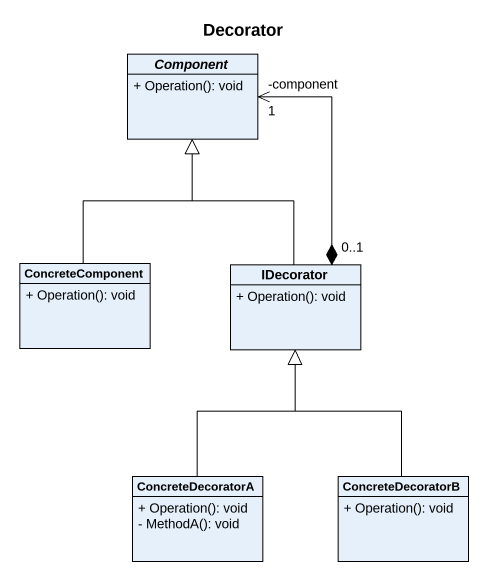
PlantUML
@startuml
title Decorator
hide circle
hide empty members
skinparam classAttributeIconSize 0
abstract class "Component" as Component_ {
  + Operation(): void
}
class ConcreteComponent {
  + Operation(): void
}
class IDecorator {
  + Operation(): void
}
class ConcreteDecoratorA {
  + Operation(): void
  - MethodA(): void
}
class ConcreteDecoratorB {
  + Operation(): void
}
Component_ "-component\n1" <--* "0..1" IDecorator
ConcreteComponent -up-|> Component_
IDecorator -up-|> Component_
ConcreteDecoratorA -up-|> IDecorator
ConcreteDecoratorB -up-|> IDecorator
@enduml
